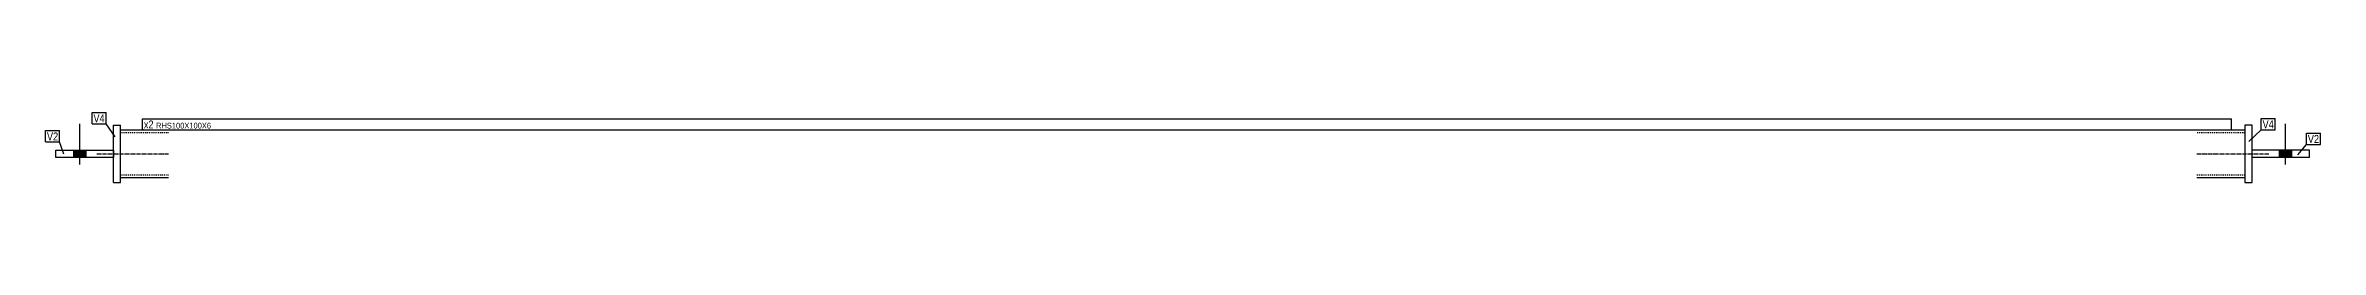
# Model space of a CAD drawing. Header units: millimetres. Extents: x 8 to 15173, y 12 to 411.
# Drawn here: x 10424 to 15173, y 12 to 159 of the extents above; entities that cross this region are included whole.
import ezdxf

# ---------------------------------------------------------------- set-up
doc = ezdxf.new("R2010")
doc.units = ezdxf.units.MM
doc.linetypes.add('DXK_LINE_DOT2', pattern=[3.9198, 1.9599, -1.9599])
doc.linetypes.add('DXK_LINE_DOT3', pattern=[5.9187, 2.979, -0.9799, 0.9799, -0.9799])
doc.layers.add('STÅL', color=7, linetype='Continuous')
doc.layers.add('TEKST', color=7, linetype='Continuous')
doc.styles.add('Arial Narrow', font='ARIALN.TTF', dxfattribs={"height": 0.2})

msp = doc.modelspace()

# ---------------------------------------------------------------- hatches: boundary and pattern name
at = {"layer": 'STÅL', "linetype": 'Continuous'}
for points in [[(10483.1, 64.5), (10509.1, 64.5), (10509.1, 79.5), (10483.1, 79.5)], [(10483.1, 64.5), (10509.1, 64.5), (10509.1, 79.5), (10483.1, 79.5)], [(15113.6, 79.5), (15087.6, 79.5), (15087.6, 64.5), (15113.6, 64.5)], [(15113.6, 79.5), (15087.6, 79.5), (15087.6, 64.5), (15113.6, 64.5)]]:
    msp.add_hatch(color=96, dxfattribs=at).paths.add_polyline_path(points)

# ---------------------------------------------------------------- linework, layer by layer
at = {"layer": 'STÅL', "color": 96, "linetype": 'Continuous'}
for p, q in [((10496.1, 49.5), (10496.1, 134.5)), ((10496.1, 49.5), (10496.1, 134.5)), ((15100.6, 49.5), (15100.6, 134.5)), ((15100.6, 49.5), (15100.6, 134.5)), ((10483.1, 64.5), (10483.1, 79.5)), ((10483.1, 64.5), (10483.1, 79.5)), ((10509.1, 64.5), (10509.1, 79.5)), ((10509.1, 64.5), (10509.1, 79.5)), ((15087.6, 64.5), (15087.6, 79.5)), ((15087.6, 64.5), (15087.6, 79.5)), ((15113.6, 64.5), (15113.6, 79.5)), ((15113.6, 64.5), (15113.6, 79.5))]:
    msp.add_line(p, q, dxfattribs=at)
at = {"layer": 'STÅL', "color": 2, "linetype": 'Continuous'}
for p, q in [((10566.1, 12), (10566.1, 132)), ((10566.1, 132), (10581.1, 132)), ((10581.1, 12), (10581.1, 132)), ((10581.1, 122), (10681.1, 122)), ((14915.6, 122), (15015.6, 122)), ((15030.6, 132), (15015.6, 132)), ((15015.6, 132), (15015.6, 12)), ((15030.6, 12), (15030.6, 132)), ((10446.1, 64.5), (10446.1, 79.5)), ((10446.1, 79.5), (10566.1, 79.5)), ((10566.1, 64.5), (10446.1, 64.5)), ((10566.1, 79.5), (10566.1, 64.5)), ((15150.6, 79.5), (15030.6, 79.5)), ((15030.6, 64.5), (15030.6, 79.5)), ((15150.6, 64.5), (15030.6, 64.5)), ((15150.6, 64.5), (15150.6, 79.5)), ((10566.1, 12), (10581.1, 12)), ((10681.1, 22), (10581.1, 22)), ((15015.6, 22), (14915.6, 22)), ((15015.6, 12), (15030.6, 12))]:
    msp.add_line(p, q, dxfattribs=at)
at = {"layer": 'STÅL', "color": 7, "linetype": 'DXK_LINE_DOT2'}
for p, q in [((10581.1, 22), (10581.1, 122)), ((10681.1, 116), (10581.1, 116)), ((15015.6, 116), (14915.6, 116)), ((15015.6, 122), (15015.6, 22)), ((10581.1, 28), (10681.1, 28)), ((14915.6, 28), (15015.6, 28))]:
    msp.add_line(p, q, dxfattribs=at)
at = {"layer": 'STÅL', "color": 7, "linetype": 'DXK_LINE_DOT3'}
for p, q in [((10531.1, 72), (10681.1, 72)), ((14915.6, 72), (15065.6, 72))]:
    msp.add_line(p, q, dxfattribs=at)

# ---------------------------------------------------------------- next in the draw order: wipeouts: each hides what was drawn before it
at = {"color": 0}
for points in [[(10547.8, 138.1), (10547.8, 155.6), (10524.3, 155.6), (10524.3, 138.1)], [(10649.7, 125.1), (10649.7, 142.6), (10629.5, 142.6), (10629.5, 125.1)], [(15075.9, 125.4), (15075.9, 142.9), (15052.5, 142.9), (15052.5, 125.4)], [(10450.7, 100.1), (10450.7, 117.6), (10427.2, 117.6), (10427.2, 100.1)], [(15170.4, 94.9), (15170.4, 112.4), (15147, 112.4), (15147, 94.9)]]:
    msp.add_wipeout(points, dxfattribs=at).dxf.layer = 'TEKST'

# ---------------------------------------------------------------- next in the draw order: wipeouts: each hides what was drawn before it
for points in [[(10547.8, 138.1), (10547.8, 155.6), (10524.3, 155.6), (10524.3, 138.1)], [(10649.7, 125.1), (10649.7, 142.6), (10629.5, 142.6), (10629.5, 125.1)], [(15075.9, 125.4), (15075.9, 142.9), (15052.5, 142.9), (15052.5, 125.4)], [(10450.7, 100.1), (10450.7, 117.6), (10427.2, 117.6), (10427.2, 100.1)], [(15170.4, 94.9), (15170.4, 112.4), (15147, 112.4), (15147, 94.9)]]:
    msp.add_wipeout(points, dxfattribs=at).dxf.layer = 'TEKST'

# ---------------------------------------------------------------- next in the draw order: linework, layer by layer
at = {"layer": 'TEKST', "color": 7, "linetype": 'Continuous'}
for p, q in [((10521.3, 158.6), (10550.8, 158.6)), ((10521.3, 135.1), (10521.3, 158.6)), ((10550.8, 135.1), (10550.8, 158.6)), ((10626.5, 122.1), (10626.5, 145.6)), ((15049.5, 145.9), (15078.9, 145.9)), ((15049.5, 122.4), (15049.5, 145.9)), ((15078.9, 122.4), (15078.9, 145.9)), ((10424.2, 120.6), (10453.7, 120.6)), ((10424.2, 97.1), (10424.2, 120.6)), ((10424.2, 97.1), (10453.7, 97.1)), ((10453.7, 97.1), (10453.7, 120.6)), ((10462.8, 71.6), (10453.7, 97.1)), ((10521.3, 135.1), (10550.8, 135.1)), ((10569.4, 107.7), (10550.8, 135.1)), ((10628.8, 122), (10626.5, 122.1)), ((15023.9, 98.1), (15049.5, 122.4)), ((15049.5, 122.4), (15078.9, 122.4)), ((15144, 115.4), (15173.4, 115.4)), ((15144, 91.9), (15144, 115.4)), ((15173.4, 91.9), (15173.4, 115.4)), ((15125.9, 70.1), (15144, 91.9)), ((15144, 91.9), (15173.4, 91.9))]:
    msp.add_line(p, q, dxfattribs=at)

# ---------------------------------------------------------------- next in the draw order: texts
at = {"layer": 'TEKST', "color": 3, "style": 'Arial Narrow'}
for s, p in [('V4', (10524.3, 138.1)), ('V2', (10427.2, 100.1)), ('V4', (15052.5, 125.4)), ('V2', (15147, 94.9))]:
    msp.add_text(s, height=16.7, dxfattribs=at).set_placement(p)

# ---------------------------------------------------------------- next in the draw order: wipeouts: each hides what was drawn before it
at = {"color": 0}
msp.add_wipeout([(14984.9, 125.1), (14984.9, 137.6), (10655, 137.6), (10655, 125.1)], dxfattribs=at).dxf.layer = 'TEKST'

# ---------------------------------------------------------------- next in the draw order: wipeouts: each hides what was drawn before it
msp.add_wipeout([(14984.9, 125.1), (14984.9, 137.6), (10655, 137.6), (10655, 125.1)], dxfattribs=at).dxf.layer = 'TEKST'

# ---------------------------------------------------------------- next in the draw order: linework, layer by layer
at = {"layer": 'TEKST', "color": 7, "linetype": 'Continuous'}
for p, q in [((10626.5, 145.6), (14987.9, 145.6)), ((14987.9, 122.1), (14987.9, 145.6)), ((10626.5, 122.1), (14987.9, 122.1))]:
    msp.add_line(p, q, dxfattribs=at)

# ---------------------------------------------------------------- next in the draw order: texts
at = {"layer": 'TEKST', "color": 3, "style": 'Arial Narrow'}
for s, height, p in [('x2', 16.7, (10629.5, 125.1)), ('RHS100X100X6', 11.93, (10655, 125.1))]:
    msp.add_text(s, height=height, dxfattribs=at).set_placement(p)

doc.saveas('drawing.dxf')
